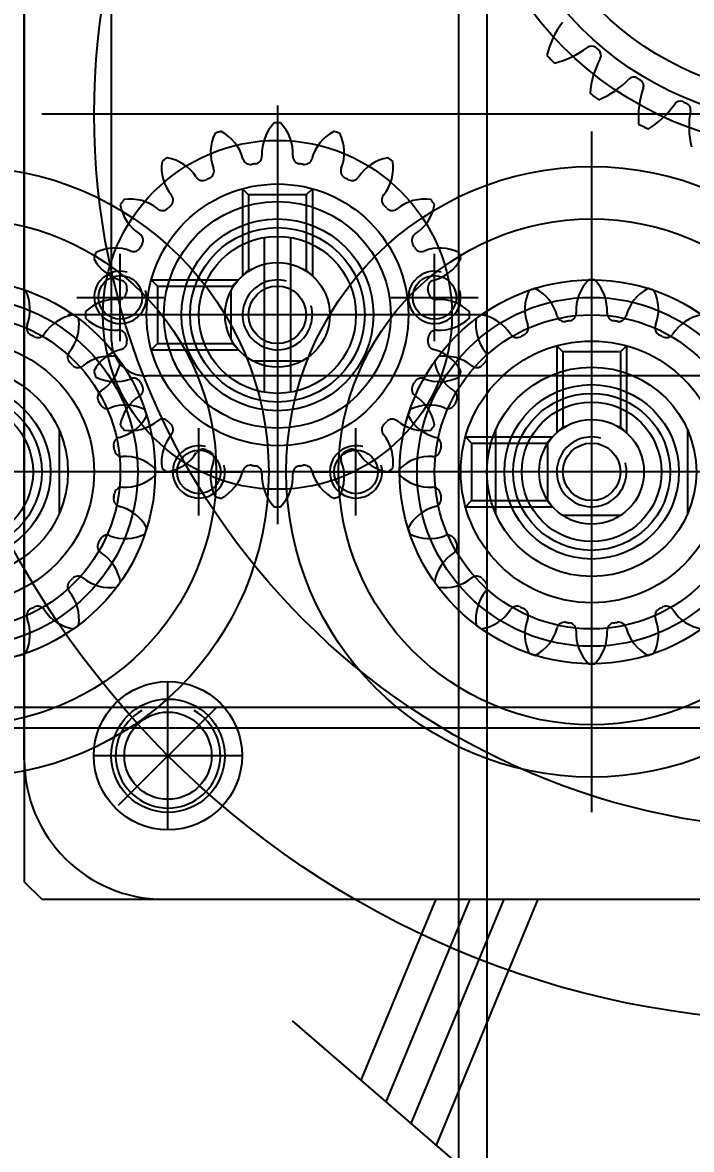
# Model space of a CAD drawing. Header units: inches. Extents: x 0 to 77285, y -118 to 40065.
# Drawn here: x 14705 to 14743.4, y 25971.2 to 26035.8 of the extents above; entities that cross this region are included whole.
import ezdxf

# ---------------------------------------------------------------- set-up
doc = ezdxf.new("R2010")
doc.units = ezdxf.units.IN
doc.header["$LTSCALE"] = 5
doc.header["$MEASUREMENT"] = 0
doc.layers.add('A', color=8, linetype='Continuous')
doc.styles.add('SCI', font='')
doc.styles.get('SCI').set_extended_font_data('Gulim')
doc.dimstyles.new('SCH', dxfattribs={"dimtxt": 2.5, "dimasz": 2, "dimexe": 1.25, "dimexo": 0.625, "dimtad": 1, "dimdec": 8, "dimtxsty": 'SCI', "dimcen": 2.5, "dimclrd": 4, "dimclre": 4, "dimclrt": 7, "dimadec": 8, "dimazin": 2, "dimtfac": 1, "dimtdec": 8, "dimtmove": 0, "dimatfit": 3, "dimfxl": 1, "dimarcsym": 0})

# ---------------------------------------------------------------- blocks, each defined once
blk = doc.blocks.new('A$Cc399747e')
at = {"ltscale": 5}
for p, q in [((2551.792, 71), (2551.792, 1381)), ((2553.392, 1101), (2553.392, 71))]:
    blk.add_line(p, q, dxfattribs=at)
for p, q in [((2562.949, 297.967), (2551.535, 307.835)), ((2548.868, 291), (2554.706, 305.093)), ((2550.817, 291), (2556.14, 303.853)), ((2552.765, 291), (2557.575, 302.613)), ((2554.713, 291), (2559.01, 301.372)), ((2577.292, 291), (2489.292, 291)), ((2570.292, 291), (2496.292, 291)), ((2577.292, 291), (2578.292, 290)), ((2578.292, 202), (2578.292, 290)), ((2570.062, 287.02), (2570.062, 278.52)), ((2545.792, 247), (2545.792, 286)), ((2572.891, 285.599), (2567.234, 279.942)), ((2578.292, 283), (2578.292, 276)), ((2565.812, 282.77), (2574.312, 282.77)), ((1627.792, 280), (2635.792, 280)), ((2545.792, 253.5), (2545.792, 279.5)), ((2545.792, 253.5), (2545.792, 279.5)), ((2545.792, 254.5), (2545.792, 278.5)), ((2578.292, 276), (2578.292, 209)), ((2563.792, 245.5), (2563.792, 269.5)), ((2540.292, 264.102), (2540.292, 268.898)), ((2544.135, 269.001), (2547.449, 269.001)), ((2551.292, 264.102), (2551.292, 268.898)), ((2559.292, 269), (2559.292, 264)), ((2568.292, 269), (2568.292, 264)), ((2576.292, 264.102), (2576.292, 268.898)), ((2553.021, 268.5), (2548.028, 268.5)), ((2548.378, 268.15), (2548.028, 268.5)), ((2548.293, 268.157), (2548.293, 264.843)), ((2548.378, 268.021), (2548.378, 268.15)), ((2552.671, 268.15), (2548.378, 268.15)), ((2553.021, 268.5), (2552.671, 268.15)), ((2552.671, 264.85), (2552.671, 268.15)), ((2526.292, 266.5), (2565.292, 266.5)), ((2532.792, 266.5), (2558.792, 266.5)), ((2532.792, 266.5), (2558.792, 266.5)), ((2533.792, 266.5), (2557.792, 266.5)), ((2561.792, 266.5), (2556.792, 266.5)), ((2562.292, 266.5), (2601.292, 266.5)), ((2570.792, 266.5), (2565.792, 266.5)), ((2568.792, 266.5), (2594.792, 266.5)), ((2568.792, 266.5), (2594.792, 266.5)), ((2569.792, 266.5), (2593.792, 266.5)), ((2548.378, 264.85), (2548.028, 264.5)), ((2548.378, 264.85), (2548.378, 264.98)), ((2552.671, 264.85), (2548.378, 264.85)), ((2553.021, 264.5), (2552.671, 264.85)), ((2563.792, 250), (2563.792, 265)), ((2543.792, 259.272), (2543.792, 264.264)), ((2544.142, 263.914), (2543.792, 264.264)), ((2547.442, 263.914), (2547.792, 264.264)), ((2547.792, 259.272), (2547.792, 264.264)), ((2553.021, 264.5), (2548.028, 264.5)), ((2544.142, 263.914), (2544.271, 263.914)), ((2544.142, 259.622), (2544.142, 263.914)), ((2547.313, 263.914), (2547.442, 263.914)), ((2547.442, 259.622), (2547.442, 263.914)), ((2563.792, 252), (2563.792, 263)), ((2563.042, 253.063), (2563.042, 261.937)), ((2564.542, 253.063), (2564.542, 261.937)), ((2565.215, 260.141), (2562.369, 260.141)), ((2543.792, 259.272), (2544.142, 259.622)), ((2544.142, 259.622), (2547.442, 259.622)), ((2547.792, 259.272), (2547.442, 259.622)), ((2571.021, 259.5), (2566.028, 259.5)), ((2566.378, 259.15), (2566.028, 259.5)), ((2566.378, 259.021), (2566.378, 259.15)), ((2570.671, 259.15), (2566.378, 259.15)), ((2571.021, 259.5), (2570.671, 259.15)), ((2570.671, 255.85), (2570.671, 259.15)), ((2554.792, 259), (2554.792, 254)), ((2566.433, 258.923), (2566.433, 256.077)), ((2572.792, 259), (2572.792, 254)), ((2551.792, 257.5), (2575.792, 257.5)), ((2556.292, 257.5), (2571.292, 257.5)), ((2558.292, 257.5), (2569.292, 257.5)), ((2557.292, 256.5), (2552.292, 256.5)), ((2575.292, 256.5), (2570.292, 256.5)), ((2566.378, 255.85), (2566.028, 255.5)), ((2566.378, 255.85), (2566.378, 255.98)), ((2570.671, 255.85), (2566.378, 255.85)), ((2571.021, 255.5), (2570.671, 255.85)), ((2561.792, 250.272), (2561.792, 255.264)), ((2562.142, 254.914), (2561.792, 255.264)), ((2565.442, 254.914), (2565.792, 255.264)), ((2565.792, 250.272), (2565.792, 255.264)), ((2571.021, 255.5), (2566.028, 255.5)), ((2562.142, 254.914), (2562.271, 254.914)), ((2562.142, 250.622), (2562.142, 254.914)), ((2565.313, 254.914), (2565.442, 254.914)), ((2565.442, 250.622), (2565.442, 254.914)), ((2561.792, 250.272), (2562.142, 250.622)), ((2562.142, 250.622), (2565.442, 250.622)), ((2565.792, 250.272), (2565.442, 250.622)), ((2489.292, 246), (2577.292, 246))]:
    blk.add_line(p, q)
at = {"ltscale": 4}
for p, q in [((1627.792, 281.2), (2635.792, 281.2)), ((1627.792, 280), (2635.792, 280)), ((2495.292, 261), (2571.292, 261)), ((2573.292, 259), (2573.292, 210.2))]:
    blk.add_line(p, q, dxfattribs=at)
for centre, radius in [((2533.292, 246), 52.001), ((2533.292, 246), 52.001), ((2533.292, 246), 41), ((2570.062, 282.77), 4.25), ((2570.062, 282.77), 3.25), ((2570.062, 282.77), 2.5), ((2545.792, 266.5), 17.5), ((2581.792, 266.5), 17.5), ((2545.792, 266.5), 14.5), ((2581.792, 266.5), 14.5), ((2545.792, 266.5), 11), ((2581.792, 266.5), 11), ((2545.792, 266.5), 10), ((2581.792, 266.5), 10), ((2545.792, 266.5), 9), ((2581.792, 266.5), 9), ((2545.792, 266.5), 7.5), ((2581.792, 266.5), 7.5), ((2545.792, 266.5), 6), ((2581.792, 266.5), 6), ((2545.792, 266.5), 5), ((2581.792, 266.5), 5), ((2545.792, 266.5), 4.5), ((2581.792, 266.5), 4.5), ((2545.792, 266.5), 4), ((2581.792, 266.5), 4), ((2545.792, 266.5), 3), ((2545.792, 266.5), 3), ((2545.792, 266.5), 1.65), ((2563.792, 257.5), 10), ((2559.292, 266.5), 1.25), ((2568.292, 266.5), 1.25), ((2563.792, 257.5), 7.5), ((2563.792, 257.5), 6.5), ((2563.792, 257.5), 5.5), ((2563.792, 257.5), 5), ((2563.792, 257.5), 4.5), ((2563.792, 257.5), 4.5), ((2563.792, 257.5), 3), ((2563.792, 257.5), 3), ((2563.792, 257.5), 1.65), ((2554.792, 256.5), 1.25), ((2572.792, 256.5), 1.25), ((2533.292, 228), 20), ((2533.292, 228), 18.5), ((2533.292, 228), 17)]:
    blk.add_circle(centre, radius)
for centre, radius, start, end in [((2570.292, 283), 8, 0, 90), ((2570.062, 282.77), 3, 300, 240), ((2547.404, 275.758), 2.5, 135.86546, 183.15785), ((2545.792, 266.5), 11, 90, 90.94936), ((2545.792, 266.5), 11, 89.05064, 90), ((2544.18, 275.758), 2.5, 356.84215, 44.13454), ((2544.464, 275.803), 2.5, 153.86546, 201.15785), ((2545.792, 266.5), 11, 108, 108.94936), ((2545.792, 266.5), 11, 107.05064, 108), ((2541.398, 274.807), 2.5, 14.84215, 62.13454), ((2550.186, 274.807), 2.5, 117.86546, 165.15785), ((2545.792, 266.5), 11, 72, 72.94936), ((2545.792, 266.5), 11, 71.05064, 72), ((2547.12, 275.803), 2.5, 338.84215, 26.13454), ((2580.464, 275.803), 2.5, 153.86546, 201.15785), ((2581.792, 266.5), 11, 108, 108.94936), ((2581.792, 266.5), 11, 107.05064, 108), ((2539.046, 273.042), 2.5, 32.84215, 80.13454), ((2544.242, 275.56), 0.442, 194.84215, 279.71096), ((2544.467, 275.596), 0.442, 278.28904, 3.15785), ((2547.117, 275.596), 0.442, 176.84215, 261.71096), ((2547.343, 275.56), 0.442, 260.28904, 345.15785), ((2552.538, 273.042), 2.5, 99.86546, 147.15785), ((2549.929, 274.937), 2.5, 320.84215, 8.13454), ((2545.792, 266.5), 11, 54, 54.94936), ((2545.792, 266.5), 11, 53.05064, 54), ((2577.655, 274.937), 2.5, 171.86546, 219.15785), ((2581.792, 266.5), 11, 126, 126.94936), ((2581.792, 266.5), 11, 125.05064, 126), ((2575.046, 273.042), 2.5, 32.84215, 80.13454), ((2541.721, 274.741), 0.442, 296.28904, 21.15785), ((2545.792, 266.5), 8.75, 99, 99.71096), ((2545.792, 266.5), 8.75, 98.28904, 99), ((2545.792, 266.5), 8.75, 81, 81.71096), ((2545.792, 266.5), 8.75, 80.28904, 81), ((2549.863, 274.741), 0.442, 158.84215, 243.71096), ((2577.721, 274.741), 0.442, 296.28904, 21.15785), ((2541.518, 274.637), 0.442, 212.84215, 297.71096), ((2545.792, 266.5), 8.75, 117, 117.71096), ((2545.792, 266.5), 8.75, 116.28904, 117), ((2545.792, 266.5), 8.75, 63, 63.71096), ((2545.792, 266.5), 8.75, 62.28904, 63), ((2550.066, 274.637), 0.442, 242.28904, 327.15785), ((2577.518, 274.637), 0.442, 212.84215, 297.71096), ((2581.792, 266.5), 8.75, 117, 117.71096), ((2581.792, 266.5), 8.75, 116.28904, 117), ((2552.21, 273.08), 0.442, 140.84215, 225.71096), ((2575.374, 273.08), 0.442, 314.28904, 39.15785), ((2545.792, 266.5), 8.75, 45, 45.71096), ((2545.792, 266.5), 8.75, 44.28904, 45), ((2552.372, 272.918), 0.442, 224.28904, 309.15785), ((2554.229, 270.637), 2.5, 81.86546, 129.15785), ((2552.334, 273.246), 2.5, 302.84215, 350.13454), ((2545.792, 266.5), 11, 36, 36.94936), ((2545.792, 266.5), 11, 35.05064, 36), ((2581.792, 266.5), 11, 144, 144.94936), ((2575.25, 273.246), 2.5, 189.86546, 237.15785), ((2581.792, 266.5), 11, 143.05064, 144), ((2573.355, 270.637), 2.5, 50.84215, 98.13454), ((2575.213, 272.918), 0.442, 230.84215, 315.71096), ((2581.792, 266.5), 8.75, 135, 135.71096), ((2581.792, 266.5), 8.75, 134.28904, 135), ((2553.929, 270.774), 0.442, 122.84215, 207.71096), ((2573.655, 270.774), 0.442, 332.28904, 57.15785), ((2545.792, 266.5), 8.75, 27, 27.71096), ((2545.792, 266.5), 8.75, 26.28904, 27), ((2554.033, 270.571), 0.442, 206.28904, 291.15785), ((2555.095, 267.828), 2.5, 63.86546, 111.15785), ((2545.792, 266.5), 11, 18, 18.94936), ((2581.792, 266.5), 11, 161.05064, 162), ((2572.489, 267.828), 2.5, 68.84215, 116.13454), ((2573.551, 270.571), 0.442, 248.84215, 333.71096), ((2581.792, 266.5), 8.75, 153, 153.71096), ((2581.792, 266.5), 8.75, 152.28904, 153), ((2554.098, 270.894), 2.5, 284.84215, 332.13454), ((2545.792, 266.5), 11, 17.05064, 18), ((2581.792, 266.5), 11, 162, 162.94936), ((2573.486, 270.894), 2.5, 207.86546, 255.15785), ((2545.792, 266.5), 2, 255, 195), ((2554.852, 268.051), 0.442, 104.84215, 189.71096), ((2565.404, 266.758), 2.5, 135.86546, 183.15785), ((2563.792, 257.5), 11, 90, 90.94936), ((2563.792, 257.5), 11, 89.05064, 90), ((2562.18, 266.758), 2.5, 356.84215, 44.13454), ((2572.732, 268.051), 0.442, 350.28904, 75.15785), ((2545.792, 266.5), 8.75, 9, 9.71096), ((2545.792, 266.5), 8.75, 8.28904, 9), ((2554.888, 267.825), 0.442, 188.28904, 273.15785), ((2559.292, 266.5), 1.5, 255, 195), ((2562.464, 266.803), 2.5, 153.86546, 201.15785), ((2563.792, 257.5), 11, 108, 108.94936), ((2563.792, 257.5), 11, 107.05064, 108), ((2559.398, 265.807), 2.5, 14.84215, 62.13454), ((2568.186, 265.807), 2.5, 117.86546, 165.15785), ((2568.292, 266.5), 1.5, 255, 195), ((2563.792, 257.5), 11, 72, 72.94936), ((2563.792, 257.5), 11, 71.05064, 72), ((2565.12, 266.803), 2.5, 338.84215, 26.13454), ((2572.697, 267.825), 0.442, 266.84215, 351.71096), ((2581.792, 266.5), 8.75, 171, 171.71096), ((2581.792, 266.5), 8.75, 170.28904, 171), ((2555.05, 264.888), 2.5, 45.86546, 93.15785), ((2572.534, 264.888), 2.5, 86.84215, 134.13454), ((2555.05, 268.112), 2.5, 266.84215, 314.13454), ((2545.792, 266.5), 11, 360, 0.94936), ((2545.792, 266.5), 11, 359.05064, 0), ((2559.655, 265.937), 2.5, 171.86546, 219.15785), ((2563.792, 257.5), 11, 126, 126.94936), ((2563.792, 257.5), 11, 125.05064, 126), ((2557.046, 264.042), 2.5, 32.84215, 80.13454), ((2562.242, 266.56), 0.442, 194.84215, 279.71096), ((2563.792, 257.5), 8.75, 99, 99.71096), ((2563.792, 257.5), 8.75, 98.28904, 99), ((2562.467, 266.596), 0.442, 278.28904, 3.15785), ((2565.117, 266.596), 0.442, 176.84215, 261.71096), ((2563.792, 257.5), 8.75, 81, 81.71096), ((2563.792, 257.5), 8.75, 80.28904, 81), ((2565.343, 266.56), 0.442, 260.28904, 345.15785), ((2570.538, 264.042), 2.5, 99.86546, 147.15785), ((2567.929, 265.937), 2.5, 320.84215, 8.13454), ((2563.792, 257.5), 11, 54, 54.94936), ((2563.792, 257.5), 11, 53.05064, 54), ((2581.792, 266.5), 11, 179.05064, 180), ((2581.792, 266.5), 11, 180, 180.94936), ((2572.534, 268.112), 2.5, 225.86546, 273.15785), ((2554.888, 265.175), 0.442, 86.84215, 171.71096), ((2559.721, 265.741), 0.442, 296.28904, 21.15785), ((2567.863, 265.741), 0.442, 158.84215, 243.71096), ((2572.697, 265.175), 0.442, 8.28904, 93.15785), ((2554.852, 264.95), 0.442, 170.28904, 255.15785), ((2545.792, 266.5), 8.75, 350.28904, 351), ((2545.792, 266.5), 8.75, 351, 351.71096), ((2559.518, 265.637), 0.442, 212.84215, 297.71096), ((2563.792, 257.5), 8.75, 117, 117.71096), ((2563.792, 257.5), 8.75, 116.28904, 117), ((2563.792, 257.5), 8.75, 63, 63.71096), ((2563.792, 257.5), 8.75, 62.28904, 63), ((2568.066, 265.637), 0.442, 242.28904, 327.15785), ((2572.732, 264.95), 0.442, 284.84215, 9.71096), ((2581.792, 266.5), 8.75, 188.28904, 189), ((2581.792, 266.5), 8.75, 189, 189.71096), ((2554.098, 262.106), 2.5, 27.86546, 75.15785), ((2557.374, 264.08), 0.442, 314.28904, 39.15785), ((2570.21, 264.08), 0.442, 140.84215, 225.71096), ((2573.486, 262.106), 2.5, 104.84215, 152.13454), ((2563.792, 257.5), 11, 144, 144.94936), ((2557.25, 264.246), 2.5, 189.86546, 237.15785), ((2563.792, 257.5), 11, 143.05064, 144), ((2555.355, 261.637), 2.5, 50.84215, 98.13454), ((2557.213, 263.918), 0.442, 230.84215, 315.71096), ((2563.792, 257.5), 8.75, 135, 135.71096), ((2563.792, 257.5), 8.75, 134.28904, 135), ((2563.792, 257.5), 8.75, 45, 45.71096), ((2563.792, 257.5), 8.75, 44.28904, 45), ((2570.372, 263.918), 0.442, 224.28904, 309.15785), ((2572.229, 261.637), 2.5, 81.86546, 129.15785), ((2570.334, 264.246), 2.5, 302.84215, 350.13454), ((2563.792, 257.5), 11, 36, 36.94936), ((2563.792, 257.5), 11, 35.05064, 36), ((2555.095, 265.172), 2.5, 248.84215, 296.13454), ((2545.792, 266.5), 11, 341.05064, 342), ((2545.792, 266.5), 11, 342, 342.94936), ((2581.792, 266.5), 11, 197.05064, 198), ((2581.792, 266.5), 11, 198, 198.94936), ((2572.489, 265.172), 2.5, 243.86546, 291.15785), ((2553.929, 262.226), 0.442, 152.28904, 237.15785), ((2545.792, 266.5), 8.75, 332.28904, 333), ((2545.792, 266.5), 8.75, 333, 333.71096), ((2554.033, 262.429), 0.442, 68.84215, 153.71096), ((2573.551, 262.429), 0.442, 26.28904, 111.15785), ((2573.655, 262.226), 0.442, 302.84215, 27.71096), ((2581.792, 266.5), 8.75, 206.28904, 207), ((2581.792, 266.5), 8.75, 207, 207.71096), ((2552.334, 259.754), 2.5, 9.86546, 57.15785), ((2555.655, 261.774), 0.442, 332.28904, 57.15785), ((2571.929, 261.774), 0.442, 122.84215, 207.71096), ((2575.25, 259.754), 2.5, 122.84215, 170.13454), ((2563.792, 257.5), 11, 161.05064, 162), ((2554.489, 258.828), 2.5, 68.84215, 116.13454), ((2555.551, 261.571), 0.442, 248.84215, 333.71096), ((2563.792, 257.5), 8.75, 153, 153.71096), ((2563.792, 257.5), 8.75, 152.28904, 153), ((2563.792, 257.5), 8.75, 27, 27.71096), ((2563.792, 257.5), 8.75, 26.28904, 27), ((2572.033, 261.571), 0.442, 206.28904, 291.15785), ((2573.095, 258.828), 2.5, 63.86546, 111.15785), ((2563.792, 257.5), 11, 18, 18.94936), ((2545.792, 266.5), 8.75, 315, 315.71096), ((2552.372, 260.082), 0.442, 50.84215, 135.71096), ((2554.229, 262.363), 2.5, 230.84215, 278.13454), ((2563.792, 257.5), 11, 162, 162.94936), ((2555.486, 261.894), 2.5, 207.86546, 255.15785), ((2572.098, 261.894), 2.5, 284.84215, 332.13454), ((2573.355, 262.363), 2.5, 261.86546, 309.15785), ((2563.792, 257.5), 11, 17.05064, 18), ((2575.213, 260.082), 0.442, 44.28904, 129.15785), ((2581.792, 266.5), 8.75, 224.28904, 225), ((2552.21, 259.921), 0.442, 134.28904, 219.15785), ((2545.792, 266.5), 8.75, 314.28904, 315), ((2545.792, 266.5), 11, 323.05064, 324), ((2545.792, 266.5), 11, 324, 324.94936), ((2581.792, 266.5), 11, 215.05064, 216), ((2581.792, 266.5), 11, 216, 216.94936), ((2581.792, 266.5), 8.75, 225, 225.71096), ((2575.374, 259.921), 0.442, 320.84215, 45.71096), ((2549.929, 258.063), 2.5, 351.86546, 39.15785), ((2554.732, 259.051), 0.442, 350.28904, 75.15785), ((2563.792, 257.5), 2, 255, 195), ((2572.852, 259.051), 0.442, 104.84215, 189.71096), ((2577.655, 258.063), 2.5, 140.84215, 188.13454), ((2539.046, 259.958), 2.5, 279.86546, 327.15785), ((2541.518, 258.363), 0.442, 62.28904, 147.15785), ((2545.792, 266.5), 8.75, 242.28904, 243), ((2545.792, 266.5), 8.75, 243, 243.71096), ((2541.721, 258.259), 0.442, 338.84215, 63.71096), ((2549.863, 258.259), 0.442, 116.28904, 201.15785), ((2545.792, 266.5), 8.75, 296.28904, 297), ((2545.792, 266.5), 8.75, 297, 297.71096), ((2550.066, 258.363), 0.442, 32.84215, 117.71096), ((2552.538, 259.958), 2.5, 212.84215, 260.13454), ((2554.534, 255.888), 2.5, 86.84215, 134.13454), ((2554.697, 258.825), 0.442, 266.84215, 351.71096), ((2563.792, 257.5), 8.75, 171, 171.71096), ((2563.792, 257.5), 8.75, 170.28904, 171), ((2563.792, 257.5), 8.75, 9, 9.71096), ((2563.792, 257.5), 8.75, 8.28904, 9), ((2572.888, 258.825), 0.442, 188.28904, 273.15785), ((2573.05, 255.888), 2.5, 45.86546, 93.15785), ((2575.046, 259.958), 2.5, 279.86546, 327.15785), ((2577.518, 258.363), 0.442, 62.28904, 147.15785), ((2581.792, 266.5), 8.75, 242.28904, 243), ((2581.792, 266.5), 8.75, 243, 243.71096), ((2577.721, 258.259), 0.442, 338.84215, 63.71096), ((2544.464, 257.197), 2.5, 158.84215, 206.13454), ((2544.242, 257.44), 0.442, 80.28904, 165.15785), ((2545.792, 266.5), 8.75, 260.28904, 261), ((2545.792, 266.5), 8.75, 261, 261.71096), ((2544.467, 257.405), 0.442, 356.84215, 81.71096), ((2547.117, 257.405), 0.442, 98.28904, 183.15785), ((2545.792, 266.5), 8.75, 278.28904, 279), ((2545.792, 266.5), 8.75, 279, 279.71096), ((2547.343, 257.44), 0.442, 14.84215, 99.71096), ((2547.12, 257.197), 2.5, 333.86546, 21.15785), ((2554.792, 256.5), 1.5, 255, 195), ((2572.792, 256.5), 1.5, 255, 195), ((2580.464, 257.197), 2.5, 158.84215, 206.13454), ((2541.398, 258.194), 2.5, 297.86546, 345.15785), ((2547.404, 257.243), 2.5, 176.84215, 224.13454), ((2544.18, 257.243), 2.5, 315.86546, 3.15785), ((2550.186, 258.194), 2.5, 194.84215, 242.13454), ((2545.792, 266.5), 11, 305.05064, 306), ((2545.792, 266.5), 11, 306, 306.94936), ((2563.792, 257.5), 11, 179.05064, 180), ((2563.792, 257.5), 11, 180, 180.94936), ((2554.534, 259.112), 2.5, 225.86546, 273.15785), ((2573.05, 259.112), 2.5, 266.84215, 314.13454), ((2563.792, 257.5), 11, 360, 0.94936), ((2563.792, 257.5), 11, 359.05064, 0), ((2581.792, 266.5), 11, 233.05064, 234), ((2581.792, 266.5), 11, 234, 234.94936), ((2554.697, 256.175), 0.442, 8.28904, 93.15785), ((2572.888, 256.175), 0.442, 86.84215, 171.71096), ((2545.792, 266.5), 11, 251.05064, 252), ((2545.792, 266.5), 11, 252, 252.94936), ((2545.792, 266.5), 11, 287.05064, 288), ((2545.792, 266.5), 11, 288, 288.94936), ((2554.732, 255.95), 0.442, 284.84215, 9.71096), ((2563.792, 257.5), 8.75, 188.28904, 189), ((2563.792, 257.5), 8.75, 189, 189.71096), ((2572.852, 255.95), 0.442, 170.28904, 255.15785), ((2563.792, 257.5), 8.75, 350.28904, 351), ((2563.792, 257.5), 8.75, 351, 351.71096), ((2581.792, 266.5), 11, 251.05064, 252), ((2545.792, 266.5), 11, 269.05064, 270), ((2545.792, 266.5), 11, 270, 270.94936), ((2555.486, 253.106), 2.5, 104.84215, 152.13454), ((2572.098, 253.106), 2.5, 27.86546, 75.15785), ((2563.792, 257.5), 11, 197.05064, 198), ((2563.792, 257.5), 11, 198, 198.94936), ((2554.489, 256.172), 2.5, 243.86546, 291.15785), ((2555.551, 253.429), 0.442, 26.28904, 111.15785), ((2572.033, 253.429), 0.442, 68.84215, 153.71096), ((2573.095, 256.172), 2.5, 248.84215, 296.13454), ((2563.792, 257.5), 11, 341.05064, 342), ((2563.792, 257.5), 11, 342, 342.94936), ((2555.655, 253.226), 0.442, 302.84215, 27.71096), ((2563.792, 257.5), 8.75, 206.28904, 207), ((2563.792, 257.5), 8.75, 207, 207.71096), ((2571.929, 253.226), 0.442, 152.28904, 237.15785), ((2563.792, 257.5), 8.75, 332.28904, 333), ((2563.792, 257.5), 8.75, 333, 333.71096), ((2557.25, 250.754), 2.5, 122.84215, 170.13454), ((2570.334, 250.754), 2.5, 9.86546, 57.15785), ((2555.355, 253.363), 2.5, 261.86546, 309.15785), ((2557.213, 251.082), 0.442, 44.28904, 129.15785), ((2563.792, 257.5), 8.75, 224.28904, 225), ((2563.792, 257.5), 8.75, 225, 225.71096), ((2563.792, 257.5), 8.75, 314.28904, 315), ((2563.792, 257.5), 8.75, 315, 315.71096), ((2570.372, 251.082), 0.442, 50.84215, 135.71096), ((2572.229, 253.363), 2.5, 230.84215, 278.13454), ((2563.792, 257.5), 11, 215.05064, 216), ((2563.792, 257.5), 11, 216, 216.94936), ((2559.655, 249.063), 2.5, 140.84215, 188.13454), ((2557.374, 250.921), 0.442, 320.84215, 45.71096), ((2570.21, 250.921), 0.442, 134.28904, 219.15785), ((2567.929, 249.063), 2.5, 351.86546, 39.15785), ((2563.792, 257.5), 11, 323.05064, 324), ((2563.792, 257.5), 11, 324, 324.94936), ((2557.046, 250.958), 2.5, 279.86546, 327.15785), ((2559.518, 249.363), 0.442, 62.28904, 147.15785), ((2563.792, 257.5), 8.75, 242.28904, 243), ((2563.792, 257.5), 8.75, 243, 243.71096), ((2559.721, 249.259), 0.442, 338.84215, 63.71096), ((2567.863, 249.259), 0.442, 116.28904, 201.15785), ((2563.792, 257.5), 8.75, 296.28904, 297), ((2563.792, 257.5), 8.75, 297, 297.71096), ((2568.066, 249.363), 0.442, 32.84215, 117.71096), ((2570.538, 250.958), 2.5, 212.84215, 260.13454), ((2563.792, 257.5), 11, 233.05064, 234), ((2562.464, 248.197), 2.5, 158.84215, 206.13454), ((2562.242, 248.44), 0.442, 80.28904, 165.15785), ((2563.792, 257.5), 8.75, 260.28904, 261), ((2563.792, 257.5), 8.75, 261, 261.71096), ((2562.467, 248.405), 0.442, 356.84215, 81.71096), ((2565.117, 248.405), 0.442, 98.28904, 183.15785), ((2563.792, 257.5), 8.75, 278.28904, 279), ((2563.792, 257.5), 8.75, 279, 279.71096), ((2565.343, 248.44), 0.442, 14.84215, 99.71096), ((2565.12, 248.197), 2.5, 333.86546, 21.15785), ((2563.792, 257.5), 11, 306, 306.94936), ((2563.792, 257.5), 11, 234, 234.94936), ((2559.398, 249.194), 2.5, 297.86546, 345.15785), ((2565.404, 248.243), 2.5, 176.84215, 224.13454), ((2562.18, 248.243), 2.5, 315.86546, 3.15785), ((2568.186, 249.194), 2.5, 194.84215, 242.13454), ((2563.792, 257.5), 11, 305.05064, 306), ((2535.215, 246.695), 5, 349.5617, 13.64585), ((2545.152, 242.579), 5, 121.35415, 145.4383), ((2533.292, 228), 21, 63, 63.84063), ((2563.792, 257.5), 11, 251.05064, 252), ((2563.792, 257.5), 11, 252, 252.94936), ((2563.792, 257.5), 11, 287.05064, 288), ((2563.792, 257.5), 11, 288, 288.94936), ((2533.292, 228), 21, 62.15937, 63), ((2538.116, 246.164), 5, 340.5617, 4.64585), ((2563.792, 257.5), 11, 269.05064, 270), ((2563.792, 257.5), 11, 270, 270.94936), ((2540.509, 245.72), 0.383, 169.5617, 247.84002), ((2533.292, 228), 18.75, 67.5, 67.84002), ((2533.292, 228), 18.75, 67.15998, 67.5), ((2540.719, 245.633), 0.383, 247.15998, 325.4383), ((2547.287, 240.544), 5, 112.35415, 136.4383), ((2533.292, 228), 21, 54, 54.84063), ((2533.292, 228), 21, 53.15937, 54), ((2543.192, 244.373), 0.383, 160.5617, 238.84002), ((2540.898, 245.186), 5, 331.5617, 355.64585), ((2533.292, 228), 18.75, 58.5, 58.84002), ((2533.292, 228), 18.75, 58.15998, 58.5), ((2543.386, 244.254), 0.383, 238.15998, 316.4383), ((2549.077, 238.201), 5, 103.35415, 127.4383), ((2533.292, 228), 21, 45, 45.84063), ((2545.632, 242.623), 0.383, 151.5617, 229.84002), ((2533.292, 228), 18.75, 49.5, 49.84002), ((2533.292, 228), 18.75, 49.15998, 49.5), ((2543.493, 243.785), 5, 322.5617, 346.64585), ((2533.292, 228), 21, 44.15937, 45), ((2545.804, 242.475), 0.383, 229.15998, 307.4383)]:
    blk.add_arc(centre, radius, start, end)
blk.add_arc((2571.292, 259), 2, 0, 90, dxfattribs=at)
blk = doc.blocks.new('*D366')
at = {"color": 4, "lineweight": -2, "transparency": 16777216}
for p, q in [((12554.65, 23925.55), (12554.65, 28076.143)), ((17979.65, 23925.05), (17979.65, 28076.143)), ((12714.65, 27976.143), (17819.65, 27976.143))]:
    blk.add_line(p, q, dxfattribs=at)
at = {"color": 4, "transparency": 16777216}
for points in [[(12714.65, 28002.81), (12714.65, 27949.477), (12554.65, 27976.143)], [(17819.65, 28002.81), (17819.65, 27949.477), (17979.65, 27976.143)]]:
    blk.add_solid(points, dxfattribs=at)
at = {"layer": 'Defpoints', "color": 0, "transparency": 16777216}
for p in [(17979.65, 27976.143), (12554.65, 23875.55), (17979.65, 23875.05)]:
    blk.add_point(p, dxfattribs=at)
at = {"color": 7, "transparency": 16777216, "insert": (15267.15, 28128.806), "char_height": 200, "attachment_point": 5, "style": 'SCI'}
blk.add_mtext('5425', dxfattribs=at)
blk = doc.blocks.new('*D367')
at = {"color": 4, "lineweight": -2, "transparency": 16777216}
for p, q in [((12554.65, 23925.55), (12554.65, 29140.675)), ((21064.65, 23433.05), (21064.65, 29140.675)), ((12714.65, 29040.675), (20904.65, 29040.675))]:
    blk.add_line(p, q, dxfattribs=at)
at = {"color": 4, "transparency": 16777216}
for points in [[(12714.65, 29067.342), (12714.65, 29014.009), (12554.65, 29040.675)], [(20904.65, 29067.342), (20904.65, 29014.009), (21064.65, 29040.675)]]:
    blk.add_solid(points, dxfattribs=at)
at = {"layer": 'Defpoints', "color": 0, "transparency": 16777216}
for p in [(21064.65, 29040.675), (12554.65, 23875.55), (21064.65, 23383.05)]:
    blk.add_point(p, dxfattribs=at)
at = {"color": 7, "transparency": 16777216, "insert": (16809.65, 29193.472), "char_height": 200, "attachment_point": 5, "style": 'SCI'}
blk.add_mtext('8510', dxfattribs=at)
blk = doc.blocks.new('*D374')
at = {"color": 4, "lineweight": -2, "transparency": 16777216}
for p, q in [((12554.65, 23925.55), (12554.65, 30215.876)), ((37924.65, 23433.05), (37924.65, 30215.876)), ((12714.65, 30115.876), (37764.65, 30115.876))]:
    blk.add_line(p, q, dxfattribs=at)
at = {"color": 4, "transparency": 16777216}
for points in [[(12714.65, 30142.543), (12714.65, 30089.21), (12554.65, 30115.876)], [(37764.65, 30142.543), (37764.65, 30089.21), (37924.65, 30115.876)]]:
    blk.add_solid(points, dxfattribs=at)
at = {"layer": 'Defpoints', "color": 0, "transparency": 16777216}
for p in [(37924.65, 30115.876), (12554.65, 23875.55), (37924.65, 23383.05)]:
    blk.add_point(p, dxfattribs=at)
at = {"color": 7, "transparency": 16777216, "insert": (25239.65, 30268.539), "char_height": 200, "attachment_point": 5, "style": 'SCI'}
blk.add_mtext('25370', dxfattribs=at)

msp = doc.modelspace()

# ---------------------------------------------------------------- block references
at = {"layer": 'A', "rotation": 180}
msp.add_blockref('A$Cc399747e', (17283.44187244, 26276.55060516), dxfattribs=at)

# ---------------------------------------------------------------- dimensions: what is measured, and where the dimension line sits
for base, p2, picture, middle in [((37924.649780898, 30115.8761734788), (37924.649780898, 23383.0504762948), '*D374', (25239.649780898, 30268.5392893244)), ((21064.649780898, 29040.6754827387), (21064.649780898, 23383.0504762948), '*D367', (16809.649780898, 29193.4717543765)), ((17979.649780898, 27976.1433020648), (17979.649780898, 23875.0504762948), '*D366', (15267.149780898, 28128.8064179103))]:
    dim = msp.add_linear_dim(base=base, p1=(12554.649780898, 23875.5504762968), p2=p2, dimstyle='SCH', override={"dimscale": 80})
    dim.commit()
    dim.dimension.update_dxf_attribs({"geometry": picture, "text_midpoint": middle})

doc.saveas('drawing.dxf')
